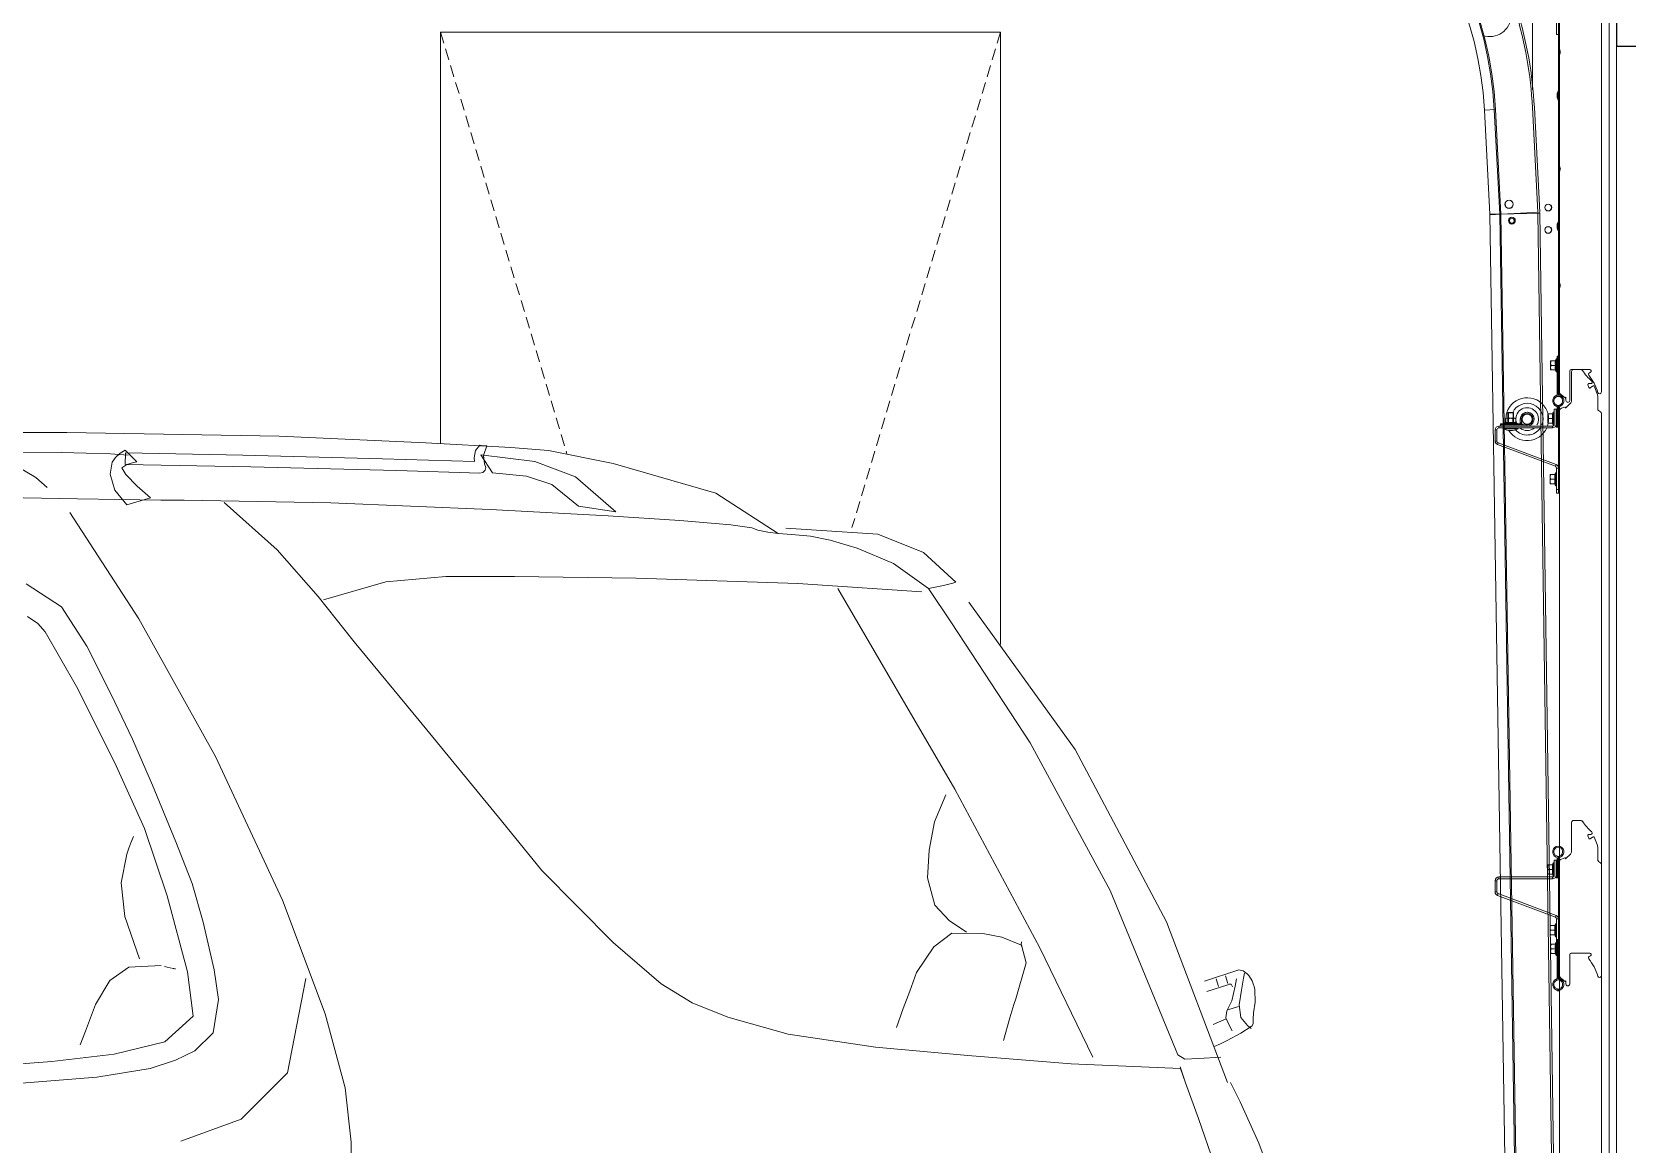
# Model space of a CAD drawing. Header units: millimetres. Extents: x -6181 to 191287, y -8583 to 23546.
# Drawn here: x 176480 to 178189, y 1209 to 2400 of the extents above; entities that cross this region are included whole.
import ezdxf

# ---------------------------------------------------------------- set-up
doc = ezdxf.new("R2010")
doc.units = ezdxf.units.MM
doc.header["$MEASUREMENT"] = 0
doc.linetypes.add('1735-DT-5BR-SEC_CC$0$DASHED', pattern=[0.75, 0.5, -0.25])
for name, color, linetype, lineweight in [('1735-DT-5BR-SEC_CC$0$00--Garage Sliding Door', 250, 'Continuous', 13), ('1735-DT-5BR-SEC_CC$0$06--LINE-0', 8, 'Continuous', 13), ('1735-DT-5BR-SEC_CC$0$W--ELV-1', 250, '1735-DT-5BR-SEC_CC$0$DASHED', 9), ('1735-DT-5BR-SEC_CC$0$Z--CAR', 251, 'Continuous', 9), ('1735-DT-5BR-SEC_CC$0$Z--WIPEOUT', 255, 'Continuous', 5)]:
    doc.layers.add(name, color=color, linetype=linetype, lineweight=lineweight)

# ---------------------------------------------------------------- blocks, each defined once
blk = doc.blocks.new('1735-DT-5BR-SEC_CC$0$A$C0A892E0C')
blk.add_wipeout([(-53.075, 0.002), (-59.387, 0.002), (-61.518, 1.586), (-62.937, 3.816), (-63.235, 4.965), (-64.672, 5.612), (-67.98, 5.555), (-69.037, 5.715), (-72.39, 8.03), (-72.793, 8.631), (-73.007, 9.673), (-72.434, 10.78), (-72.357, 12.492), (-71.738, 13.364), (-71.442, 14.504), (-70.978, 15.686), (-70.725, 17.205), (-70.345, 18.175), (-68.932, 19.524), (-65.439, 20.652), (-56.997, 22.525), (-52.586, 23.364), (-50.435, 23.638), (-47.938, 23.95), (-47.843, 24.381), (-47.816, 24.907), (-47.768, 25.09), (-47.683, 25.102), (-47.298, 24.799), (-47.193, 24.896), (-46.991, 24.956), (-46.649, 24.967), (-41.09, 28.539), (-36.335, 31.507), (-34.389, 32.482), (-29.685, 33.635), (-25.443, 34.43), (-12.849, 35.128), (-6.207, 35.16), (0.656, 34.96), (3.027, 34.842), (6.201, 33.998), (9.295, 33.214), (10.17, 32.869), (10.788, 32.303), (13.069, 29.102), (15.396, 24.277), (16.711, 21.226), (16.928, 19.589), (17.284, 12.261), (17.924, 10.985), (18.511, 10.333), (18.564, 10.1), (17.613, 7.545), (16.084, 6.401), (11.204, 5.352), (9.902, 5.23), (6.727, 3.885), (6.727, 3.885), (5.34, 1.634), (3.153, 0), (-3.153, 0), (-5.287, 1.586), (-6.706, 3.816), (-8.422, 4.492), (-10.39, 4.437), (-13.604, 4.527), (-14.762, 4.656), (-16.892, 5.319), (-43.877, 5.073), (-48.988, 5.223), (-49.504, 3.885), (-50.891, 1.634)]).dxf.layer = '1735-DT-5BR-SEC_CC$0$Z--WIPEOUT'
at = {"flags": 128}
for points in [[(-11.185, 35.157), (-6.207, 35.16)], [(-6.207, 35.16), (-2.147, 35.088)], [(-2.147, 35.088), (0.656, 34.96)], [(-6.301, 34.779), (-7.718, 34.771)], [(-5.371, 34.749), (-6.301, 34.779)], [(-5.274, 34.683), (-5.185, 34.762)], [(-5.185, 34.762), (-5.092, 34.824)], [(-5.092, 34.824), (-4.871, 34.601)], [(-5.091, 34.55), (-5.088, 34.768)], [(-5.088, 34.768), (-2.84, 34.725)], [(0.656, 34.96), (2.281, 34.871)], [(1.581, 34.676), (1.601, 34.815)], [(1.601, 34.815), (1.688, 34.917)], [(1.688, 34.917), (1.743, 34.904)], [(1.743, 34.904), (1.796, 34.902)], [(1.82, 34.903), (1.756, 34.719)], [(1.796, 34.902), (1.82, 34.903)], [(2.281, 34.871), (3.002, 34.814)], [(3.002, 34.814), (4.233, 34.567)], [(-7.174, 34.524), (-6.8, 34.299)], [(-5.382, 34.361), (-5.342, 34.595)], [(-5.038, 34.729), (-5.371, 34.749)], [(-5.342, 34.595), (-5.274, 34.683)], [(-5.062, 34.548), (-5.155, 34.483)], [(-5.155, 34.483), (-5.079, 34.357)], [(-2.688, 34.503), (-5.091, 34.55)], [(-4.936, 34.587), (-5.062, 34.548)], [(-4.871, 34.601), (-4.936, 34.587)], [(-2.84, 34.725), (-0.171, 34.657)], [(0.098, 34.431), (-2.688, 34.503)], [(-0.171, 34.657), (1.584, 34.607)], [(1.584, 34.607), (1.581, 34.676)], [(1.704, 34.733), (2.737, 34.606)], [(1.927, 34.389), (1.704, 34.733)], [(1.756, 34.719), (1.777, 34.561)], [(1.777, 34.561), (1.803, 34.493)], [(1.803, 34.493), (1.787, 34.437)], [(2.737, 34.606), (3.518, 34.315)], [(4.233, 34.567), (6.201, 33.998)], [(-6.8, 34.299), (-6.58, 34.108)], [(-5.292, 34.056), (-5.382, 34.361)], [(-5.079, 34.357), (-4.864, 34.133)], [(1.689, 34.384), (0.098, 34.431)], [(1.746, 34.398), (1.689, 34.384)], [(1.787, 34.437), (1.746, 34.398)], [(2.578, 34.327), (1.927, 34.389)], [(3.066, 34.169), (2.578, 34.327)], [(3.572, 33.755), (3.066, 34.169)], [(3.518, 34.315), (4.286, 33.641)], [(-9.11, 33.948), (-6.003, 33.889)], [(-6.003, 33.889), (-4.41, 33.867)], [(-5.062, 33.777), (-5.292, 34.056)], [(-4.607, 33.91), (-5.062, 33.777)], [(-4.864, 34.133), (-4.607, 33.91)], [(-4.41, 33.867), (-3.962, 33.864)], [(-3.962, 33.864), (-1.158, 33.815)], [(6.201, 33.998), (7.391, 33.231)], [(-6.15, 33.629), (-4.829, 31.602)], [(-3.202, 33.822), (-2.186, 32.917)], [(-1.158, 33.815), (1.886, 33.687)], [(1.886, 33.687), (4.141, 33.569)], [(4.286, 33.641), (3.572, 33.755)], [(4.141, 33.569), (5.513, 33.48)], [(5.513, 33.48), (6.483, 33.397)], [(6.483, 33.397), (6.884, 33.336)], [(6.884, 33.336), (7.002, 33.295)], [(7.002, 33.295), (7.189, 33.258)], [(7.189, 33.258), (7.391, 33.231)], [(9.295, 33.214), (7.538, 33.331)], [(7.391, 33.231), (7.653, 33.212)], [(7.653, 33.212), (8.008, 33.179)], [(8.008, 33.179), (8.383, 33.104)], [(8.383, 33.104), (8.897, 32.948)], [(8.897, 32.948), (9.591, 32.656)], [(10.17, 32.869), (9.295, 33.214)], [(-2.186, 32.917), (-1.404, 32.026)], [(9.591, 32.656), (10.26, 32.176)], [(10.788, 32.303), (10.17, 32.869)], [(-0.108, 32.305), (1.04, 32.406)], [(1.04, 32.406), (2.347, 32.408)], [(2.347, 32.408), (4.676, 32.374)], [(4.676, 32.374), (7.764, 32.274)], [(-6.985, 32.271), (-6.307, 31.826)], [(-1.404, 32.026), (-0.712, 31.163)], [(-1.303, 31.965), (-0.108, 32.305)], [(7.764, 32.274), (10.134, 32.113)], [(8.53, 32.176), (10.769, 28.347)], [(10.26, 32.176), (10.547, 32.237)], [(10.26, 32.176), (10.704, 31.522)], [(10.547, 32.237), (10.726, 32.284)], [(10.726, 32.284), (10.788, 32.303)], [(-6.307, 31.826), (-5.828, 31.076)], [(11.032, 31.916), (13.069, 29.102)], [(-6.764, 31.512), (-6.959, 31.645)], [(-6.62, 31.353), (-6.764, 31.512)], [(-4.829, 31.602), (-3.363, 28.97)], [(10.704, 31.522), (12.204, 29.229)], [(-6.025, 30.309), (-6.62, 31.353)], [(-0.712, 31.163), (0.527, 29.656)], [(-5.828, 31.076), (-5.358, 30.157)], [(-5.289, 28.852), (-6.025, 30.309)], [(-5.358, 30.157), (-4.954, 29.298)], [(0.527, 29.656), (2.1, 27.74)], [(-4.954, 29.298), (-4.57, 28.422)], [(-3.363, 28.97), (-2.084, 26.226)], [(12.204, 29.229), (13.737, 26.411)], [(13.069, 29.102), (14.813, 25.811)], [(-4.721, 27.597), (-5.289, 28.852)], [(-4.57, 28.422), (-4.121, 27.337)], [(10.38, 27.725), (10.596, 28.239)], [(10.769, 28.347), (12.389, 25.314)], [(-4.985, 27.322), (-4.93, 27.443)], [(-4.287, 26.309), (-4.721, 27.597)], [(2.1, 27.74), (2.875, 26.795)], [(10.274, 27.183), (10.38, 27.725)], [(-5.061, 27.105), (-5.022, 27.217)], [(-5.022, 27.217), (-4.985, 27.322)], [(-4.121, 27.337), (-3.814, 26.542)], [(10.246, 26.649), (10.274, 27.183)], [(-5.171, 26.554), (-5.061, 27.105)], [(-5.097, 25.915), (-5.171, 26.554)], [(-3.814, 26.542), (-3.603, 25.803)], [(2.875, 26.795), (4.238, 25.417)], [(10.387, 26.129), (10.246, 26.649)], [(-3.9, 24.856), (-4.287, 26.309)], [(-2.084, 26.226), (-1.267, 24.051)], [(13.737, 26.411), (15.026, 23.274)], [(10.655, 25.837), (10.387, 26.129)], [(-4.816, 25.104), (-5.097, 25.915)], [(-3.603, 25.803), (-3.392, 24.896)], [(10.991, 25.616), (10.655, 25.837)], [(14.813, 25.811), (15.979, 22.744)], [(4.238, 25.417), (5.156, 24.629)], [(10.034, 24.843), (10.364, 25.333)], [(10.364, 25.333), (10.707, 25.594)], [(10.707, 25.594), (11.299, 25.59)], [(11.299, 25.59), (11.665, 25.52)], [(11.665, 25.52), (12.043, 25.364)], [(12.049, 25.368), (12.032, 25.346)], [(12.04, 25.43), (12.037, 25.375)], [(12.037, 25.375), (12.049, 25.368)], [(12.043, 25.364), (12.127, 25.03)], [(12.389, 25.314), (13.404, 23.229)], [(12.127, 25.03), (11.934, 24.34)], [(-5.023, 24.945), (-5.384, 24.693)], [(-4.402, 24.977), (-5.023, 24.945)], [(-4.34, 24.96), (-4.29, 24.947)], [(-4.29, 24.947), (-4.235, 24.934)], [(-4.235, 24.934), (-4.177, 24.922)], [(-4.177, 24.922), (-4.162, 24.919)], [(-4.162, 24.919), (-4.147, 24.916)], [(-4.147, 24.916), (-4.132, 24.912)], [(-3.793, 24.01), (-3.9, 24.856)], [(-3.392, 24.896), (-3.307, 24.326)], [(-1.991, 22.927), (-1.641, 24.727)], [(9.904, 24.488), (10.034, 24.843)], [(16.196, 24.892), (15.537, 24.676)], [(15.763, 24.724), (15.809, 24.577)], [(15.941, 24.782), (15.987, 24.636)], [(16.125, 24.582), (16.15, 24.724)], [(16.28, 24.873), (16.196, 24.892)], [(16.247, 24.509), (16.285, 24.735)], [(16.353, 24.82), (16.28, 24.873)], [(16.285, 24.735), (16.3, 24.828)], [(16.384, 24.789), (16.353, 24.82)], [(16.408, 24.754), (16.384, 24.789)], [(16.429, 24.719), (16.408, 24.754)], [(16.447, 24.684), (16.429, 24.719)], [(-5.384, 24.693), (-5.661, 24.23)], [(5.156, 24.629), (5.745, 24.263)], [(9.779, 24.155), (9.904, 24.488)], [(15.584, 24.481), (15.987, 24.611)], [(15.987, 24.611), (16.008, 24.62)], [(16.008, 24.62), (16.048, 24.62)], [(16.048, 24.62), (16.074, 24.573)], [(16.061, 24.305), (16.125, 24.582)], [(16.198, 24.229), (16.247, 24.509)], [(16.47, 24.629), (16.447, 24.684)], [(16.487, 24.574), (16.47, 24.629)], [(16.499, 24.519), (16.487, 24.574)], [(16.507, 24.274), (16.499, 24.519)], [(-5.661, 24.23), (-5.754, 23.975)], [(-3.413, 23.693), (-3.307, 24.326)], [(5.745, 24.263), (6.428, 23.988)], [(9.649, 23.793), (9.779, 24.155)], [(11.896, 24.232), (11.817, 23.978)], [(11.934, 24.34), (11.896, 24.232)], [(15.949, 23.979), (15.968, 24.112)], [(15.968, 24.112), (16.061, 24.305)], [(15.986, 24.128), (16.19, 24.195)], [(16.235, 23.986), (16.198, 24.229)], [(16.477, 24.074), (16.507, 24.274)], [(-5.754, 23.975), (-5.85, 23.72)], [(-4.333, 23.519), (-3.793, 24.01)], [(-1.267, 24.051), (-0.89, 22.638)], [(6.428, 23.988), (7.58, 23.666)], [(11.817, 23.978), (11.697, 23.543)], [(15.701, 23.848), (15.953, 23.959)], [(16.021, 23.812), (15.949, 23.979)], [(16.07, 23.729), (16.021, 23.812)], [(16.233, 23.682), (16.432, 23.81)], [(16.358, 23.829), (16.235, 23.986)], [(16.43, 23.773), (16.358, 23.829)], [(16.432, 23.81), (16.447, 23.825)], [(16.447, 23.825), (16.469, 23.872)], [(16.467, 23.951), (16.477, 24.074)], [(16.469, 23.872), (16.467, 23.951)], [(-5.85, 23.72), (-5.95, 23.465)], [(-5.301, 23.283), (-4.333, 23.519)], [(-3.758, 23.349), (-3.413, 23.693)], [(7.58, 23.666), (9.248, 23.419)], [(15.723, 23.43), (15.846, 23.483)], [(15.846, 23.483), (15.974, 23.546)], [(15.974, 23.546), (16.233, 23.682)], [(-6.494, 23.145), (-5.301, 23.283)], [(-4.13, 23.166), (-3.758, 23.349)], [(9.248, 23.419), (11.014, 23.258)], [(11.014, 23.258), (12.991, 23.102)], [(15.026, 23.274), (15.161, 23.187)], [(15.161, 23.187), (15.422, 23.203)], [(15.422, 23.203), (15.852, 23.229)], [(-7.754, 23.047), (-6.494, 23.145)], [(-5.632, 22.843), (-4.616, 23.007)], [(-4.616, 23.007), (-4.13, 23.166)], [(-2.872, 22.041), (-1.991, 22.927)], [(12.991, 23.102), (15.081, 23.013)], [(15.071, 23.039), (15.175, 22.738)], [(15.081, 23.013), (15.175, 22.738)], [(-7.469, 22.698), (-5.632, 22.843)], [(-0.89, 22.638), (-0.775, 21.604)], [(15.175, 22.738), (15.425, 22.055)], [(16.218, 22.372), (16.037, 22.741)], [(16.579, 21.586), (16.218, 22.372)], [(-4.025, 21.62), (-2.872, 22.041)], [(15.425, 22.055), (15.722, 21.19)], [(-0.775, 21.604), (-0.785, 20.692)], [(16.844, 20.866), (16.579, 21.586)]]:
    blk.add_lwpolyline(points, dxfattribs=at)
blk = doc.blocks.new('1735-DT-5BR-SEC_CC$0$A$C2BF944F1')
at = {"layer": '1735-DT-5BR-SEC_CC$0$00--Garage Sliding Door'}
for p, q in [((13.6, 650.3), (11.4, 650.3)), ((30, 665.3), (21.9, 665.3)), ((32, 663.3), (32, 632.1)), ((4, 636), (4, 623.2)), ((4.6, 639.5), (7.3, 646.8)), ((9.7, 647.5), (12, 645.7)), ((13.5, 646.2), (14.5, 649)), ((0, 348.3), (0, 618.3)), ((3.1, 621.5), (0.9, 619.9)), ((33.2, 629.2), (38.1, 624.5)), ((38.5, 624.3), (38.7, 624.2)), ((39.1, 625.2), (42.9, 623.8)), ((45, 348.3), (45, 625)), ((46.2, 625), (46.2, 603.8)), ((46.3, 616), (46.2, 616)), ((46.3, 603.8), (46.3, 625)), ((47.5, 625), (47.5, 603.8)), ((50.5, 622.8), (47.5, 622.8)), ((48.5, 603.8), (48.5, 622.8)), ((50.5, 622.8), (50.5, 619.8)), ((50.5, 605.8), (50.5, 619.8)), ((51.7, 619.8), (50.5, 619.8)), ((51.7, 605.8), (51.7, 619.8)), ((52.5, 617.8), (51.7, 619.8)), ((57.5, 617.8), (52.2, 617.8)), ((57.5, 617.5), (57.5, 617.8)), ((57.5, 608.1), (57.5, 617.5)), ((45, 607.8), (48.5, 607.8)), ((45, 603.8), (48.5, 603.8)), ((46, 532.8), (46, 603.8)), ((46.2, 615.3), (46.3, 615.3)), ((46.2, 610.3), (46.3, 610.3)), ((46.3, 609.7), (46.2, 609.7)), ((51.7, 605.8), (50.5, 605.8)), ((52.5, 607.9), (51.7, 605.8)), ((56.5, 612.8), (52.2, 612.8)), ((52.2, 607.9), (57.5, 607.9)), ((52.5, 604.8), (52.5, 602.8)), ((52.5, 604.8), (110, 604.8)), ((110, 602.8), (52.5, 602.8)), ((57.5, 608.1), (57.5, 607.9)), ((110, 604.8), (110, 602.8)), ((112, 588.8), (112, 600.8)), ((114, 600.8), (112, 600.8)), ((114, 588.8), (114, 600.8)), ((48.6, 563.6), (110.7, 587)), ((49.3, 561.7), (111.4, 585.1)), ((111.4, 585.1), (110.7, 587)), ((114, 588.8), (112, 588.8)), ((48, 559.8), (46, 559.8)), ((48, 532.8), (48, 559.8)), ((49.2, 554.8), (48, 554.8)), ((49.3, 561.7), (48.6, 563.6)), ((49.2, 540.8), (49.2, 554.8)), ((50, 552.8), (49.2, 554.8)), ((55, 552.8), (49.7, 552.8)), ((54, 547.8), (49.7, 547.8)), ((55, 552.5), (55, 552.8)), ((55, 543.1), (55, 552.5)), ((48, 532.8), (45, 532.8)), ((48, 536.8), (46, 536.8)), ((49.2, 540.8), (48, 540.8)), ((50, 542.9), (49.2, 540.8)), ((49.7, 542.9), (55, 542.9)), ((55, 543.1), (55, 542.9)), ((0, 16.3), (0, 348.3)), ((45, 13.7), (45, 348.3)), ((47.5, 54.8), (45, 54.8)), ((46.2, 13.7), (46.2, 54.8)), ((46.3, 13.7), (46.3, 54.8)), ((47.5, 13.7), (47.5, 54.8)), ((48.7, 51.8), (47.5, 51.8)), ((48.7, 37.8), (48.7, 51.8)), ((49.5, 49.8), (48.7, 51.8)), ((11.7, 37.6), (13.3, 36.6)), ((32.5, 40.3), (12.5, 40.3)), ((34, 7.3), (34, 38.8)), ((47.5, 50.8), (45, 50.8)), ((46.3, 48), (46.2, 48)), ((46.2, 47.3), (46.3, 47.3)), ((46.2, 42.3), (46.3, 42.3)), ((46.3, 41.7), (46.2, 41.7)), ((48.7, 37.8), (47.5, 37.8)), ((49.5, 39.9), (48.7, 37.8)), ((54.5, 49.8), (49.2, 49.8)), ((53.5, 44.8), (49.2, 44.8)), ((49.2, 39.9), (54.5, 39.9)), ((54.5, 49.5), (54.5, 49.8)), ((54.5, 40.1), (54.5, 49.5)), ((54.5, 40.1), (54.5, 39.9)), ((38, 9.9), (38, 7.3)), ((43.8, 13.8), (38.9, 10)), ((45, 14.8), (47.5, 14.8)), ((45, 0), (47.5, 0))]:
    blk.add_line(p, q, dxfattribs=at)
for centre, radius, start, end in [((11.4, 651.8), 1.5, 130.7227, 270), ((-22.2, 690.9), 50, 310.7227, 328.0327), ((13.6, 649.3), 1, 341.0004, 90), ((21.9, 663.3), 2, 90, 148.0327), ((30, 663.3), 2, 0, 90), ((14, 636), 10, 159.7435, 180), ((8.7, 646.3), 1.5, 51.9464, 159.7435), ((12.6, 646.5), 1, 231.9464, 341.0004), ((46.3, 631.8), 6, 290.4454, 249.5546), ((46.3, 631.8), 4.8, 290.4454, 249.5546), ((2, 618.3), 2, 125, 180), ((2, 623.2), 2, 305, 0), ((36, 632.1), 4, 180, 226.397), ((38.8, 625.2), 1, 226.397, 250.3391), ((38.9, 624.7), 0.55, 70.3391, 250.3391), ((41.9, 620.9), 3.1, 0, 70.3391), ((43.7, 625), 1.3, 0, 69.5546), ((43.7, 625), 2.5, 0, 69.5546), ((46.3, 631.8), 5, 258.2169, 281.7831), ((46.3, 631.8), 6, 267.8641, 272.1359), ((48.8, 625), 2.5, 110.4454, 180), ((48.8, 625), 1.3, 110.4454, 180), ((52.5, 606.8), 4, 180, 270), ((52.5, 606.8), 2, 207.0029, 270), ((110, 600.8), 4, 0, 90), ((110, 600.8), 2, 0, 90), ((110, 588.8), 2, 290.6304, 0), ((110, 588.8), 4, 290.6304, 0), ((50, 559.8), 4, 110.6304, 180), ((50, 559.8), 2, 110.6304, 180), ((52.1, 2.4), 50, 140.2599, 164.4681), ((12.5, 38.8), 1.5, 90, 238.9973), ((12.5, 35.3), 1.5, 320.2599, 58.9973), ((32.5, 38.8), 1.5, 0, 90), ((2, 16.3), 2, 180, 344.4681), ((36, 7.3), 2, 180, 0), ((39, 9.9), 1, 128.2338, 180), ((38.7, 10.3), 0.45, 128.2338, 308.2338), ((46.3, 6.8), 6, 290.4454, 249.5546), ((46.3, 6.8), 4.8, 290.4454, 249.5546), ((41.9, 16.3), 3.1, 308.2338, 0), ((43.7, 13.7), 1.3, 290.4454, 0), ((43.7, 0), 1.3, 0, 69.5546), ((43.7, 0), 2.5, 0, 69.5546), ((46.3, 6.8), 5, 258.2169, 281.7831), ((43.7, 13.7), 2.5, 339.6879, 0), ((46.3, 6.8), 6, 267.8641, 272.1359), ((48.8, 13.7), 2.5, 180, 200.3121), ((48.8, 0), 2.5, 110.4454, 180), ((48.8, 13.7), 1.3, 180, 249.5546), ((48.8, 0), 1.3, 110.4454, 180)]:
    blk.add_arc(centre, radius, start, end, dxfattribs=at)
for points, start_tangent, end_tangent in [([(52.2, 612.8), (52.3, 613.5), (52.4, 614.1), (52.5, 614.7), (52.5, 615.3), (52.5, 615.9), (52.4, 616.5), (52.3, 617.1), (52.2, 617.8)], (0.218413, 0.975856), (-0.218413, 0.975856)), ([(56.5, 617.8), (56.6, 617.8), (56.8, 617.7), (56.9, 617.6), (57.1, 617.4), (57.2, 617.3), (57.3, 617), (57.3, 616.8), (57.4, 616.5), (57.4, 616.2), (57.5, 615.9), (57.5, 615.6), (57.5, 615.3), (57.5, 615), (57.5, 614.7), (57.4, 614.4), (57.4, 614.1), (57.4, 613.9), (57.3, 613.6), (57.2, 613.4), (57.1, 613.2), (57, 613), (56.8, 612.9), (56.6, 612.9), (56.5, 612.8)], (1, 0), (-1, 0)), ([(52.2, 607.9), (52.3, 608.5), (52.4, 609.1), (52.5, 609.8), (52.5, 610.4), (52.5, 611), (52.4, 611.6), (52.3, 612.2), (52.2, 612.8)], (0.218413, 0.975856), (-0.218413, 0.975856)), ([(56.5, 612.8), (56.6, 612.8), (56.8, 612.8), (56.9, 612.7), (57.1, 612.5), (57.2, 612.3), (57.3, 612.1), (57.3, 611.9), (57.4, 611.6), (57.4, 611.3), (57.5, 610.9), (57.5, 610.6), (57.5, 610.2), (57.5, 609.8), (57.4, 609.5), (57.4, 609.2), (57.4, 608.9), (57.3, 608.7), (57.2, 608.4), (57.1, 608.2), (57, 608.1), (56.8, 608), (56.6, 607.9), (56.5, 607.9)], (1, 0), (-1, 0)), ([(49.7, 547.8), (49.8, 548.5), (49.9, 549.1), (50, 549.7), (50, 550.3), (50, 550.9), (49.9, 551.5), (49.8, 552.1), (49.7, 552.8)], (0.218413, 0.975856), (-0.218413, 0.975856)), ([(49.7, 542.9), (49.8, 543.5), (49.9, 544.1), (50, 544.8), (50, 545.4), (50, 546), (49.9, 546.6), (49.8, 547.2), (49.7, 547.8)], (0.218413, 0.975856), (-0.218413, 0.975856)), ([(54, 552.8), (54.1, 552.8), (54.3, 552.7), (54.4, 552.6), (54.6, 552.4), (54.7, 552.3), (54.8, 552), (54.8, 551.8), (54.9, 551.5), (54.9, 551.2), (55, 550.9), (55, 550.6), (55, 550.3), (55, 550), (55, 549.7), (54.9, 549.4), (54.9, 549.1), (54.9, 548.9), (54.8, 548.6), (54.7, 548.4), (54.6, 548.2), (54.5, 548), (54.3, 547.9), (54.1, 547.9), (54, 547.8)], (1, 0), (-1, 0)), ([(54, 547.8), (54.1, 547.8), (54.3, 547.8), (54.4, 547.7), (54.6, 547.5), (54.7, 547.3), (54.8, 547.1), (54.8, 546.9), (54.9, 546.6), (54.9, 546.3), (55, 545.9), (55, 545.6), (55, 545.2), (55, 544.8), (54.9, 544.5), (54.9, 544.2), (54.9, 543.9), (54.8, 543.7), (54.7, 543.4), (54.6, 543.2), (54.5, 543.1), (54.3, 543), (54.1, 542.9), (54, 542.9)], (1, 0), (-1, 0)), ([(49.2, 44.8), (49.3, 45.5), (49.4, 46.1), (49.5, 46.7), (49.5, 47.3), (49.5, 47.9), (49.4, 48.5), (49.3, 49.1), (49.2, 49.8)], (0.218413, 0.975856), (-0.218413, 0.975856)), ([(49.2, 39.9), (49.3, 40.5), (49.4, 41.1), (49.5, 41.8), (49.5, 42.4), (49.5, 43), (49.4, 43.6), (49.3, 44.2), (49.2, 44.8)], (0.218413, 0.975856), (-0.218413, 0.975856)), ([(53.5, 49.8), (53.6, 49.8), (53.8, 49.7), (53.9, 49.6), (54.1, 49.4), (54.2, 49.3), (54.3, 49), (54.3, 48.8), (54.4, 48.5), (54.4, 48.2), (54.5, 47.9), (54.5, 47.6), (54.5, 47.3), (54.5, 47), (54.5, 46.7), (54.4, 46.4), (54.4, 46.1), (54.4, 45.9), (54.3, 45.6), (54.2, 45.4), (54.1, 45.2), (54, 45), (53.8, 44.9), (53.6, 44.9), (53.5, 44.8)], (1, 0), (-1, 0)), ([(53.5, 44.8), (53.6, 44.8), (53.8, 44.8), (53.9, 44.7), (54.1, 44.5), (54.2, 44.3), (54.3, 44.1), (54.3, 43.9), (54.4, 43.6), (54.4, 43.3), (54.5, 42.9), (54.5, 42.6), (54.5, 42.2), (54.5, 41.8), (54.4, 41.5), (54.4, 41.2), (54.4, 40.9), (54.3, 40.7), (54.2, 40.4), (54.1, 40.2), (54, 40.1), (53.8, 40), (53.6, 39.9), (53.5, 39.9)], (1, 0), (-1, 0))]:
    blk.add_spline(points, degree=3, dxfattribs=dict(at, start_tangent=start_tangent, end_tangent=end_tangent))
blk = doc.blocks.new('1735-DT-5BR-SEC_CC$0$A$C495B0C87')
at = {"layer": '1735-DT-5BR-SEC_CC$0$00--Garage Sliding Door'}
for p, q in [((0, 18.1), (0, 16.9)), ((0, 18.1), (20.4, 18.1)), ((4, 18.6), (5.5, 19.3)), ((4, 18.1), (4, 18.6)), ((4, 18.6), (18, 18.6)), ((6.1, 24.1), (5.5, 23.5)), ((5.5, 23.5), (5.5, 19.3)), ((5.6, 23.5), (5.5, 23.5)), ((5.6, 19.3), (5.5, 19.3)), ((5.6, 23.5), (5.6, 19.3)), ((15.9, 24.1), (6.1, 24.1)), ((7.9, 23.5), (7.9, 19.3)), ((8.6, 23.5), (7.9, 23.5)), ((8.6, 19.3), (7.9, 19.3)), ((8, 29.6), (8.4, 30)), ((8, 24.1), (8, 29.6)), ((14, 29.6), (8, 29.6)), ((13.6, 30), (8.4, 30)), ((8.5, 30), (8.5, 24.1)), ((8.6, 23.5), (8.6, 19.3)), ((13.4, 23.5), (13.4, 19.3)), ((14.1, 23.5), (13.4, 23.5)), ((14.1, 19.3), (13.4, 19.3)), ((13.5, 30), (13.5, 24.1)), ((14, 29.6), (13.6, 30)), ((14, 24.1), (14, 29.6)), ((14.1, 23.5), (14.1, 19.3)), ((15.9, 24.1), (16.4, 23.5)), ((16.4, 23.5), (16.4, 19.3)), ((16.4, 23.5), (16.4, 19.3)), ((16.4, 23.5), (16.4, 23.5)), ((18, 18.6), (16.4, 19.3)), ((16.4, 19.3), (16.4, 19.3)), ((18, 18.1), (18, 18.6)), ((20.4, 18.1), (20.4, 16.9)), ((21.2, 23), (21.2, 18.9)), ((21.2, 23), (22.4, 23)), ((21.2, 18.9), (22.4, 18.9)), ((22.4, 23), (22.4, 18.9)), ((0, 16.9), (20.4, 16.9)), ((0, 15.6), (0, 16.8)), ((0, 16.8), (28.6, 16.8)), ((0, 15.6), (28.6, 15.6)), ((3, 12.6), (3, 13.6)), ((19, 12.6), (3, 12.6)), ((8, 16.8), (8, 16.9)), ((8.5, 16.9), (8.5, 16.8)), ((13.5, 16.9), (13.5, 16.8)), ((14, 16.8), (14, 16.9)), ((19, 12.6), (19, 13.6)), ((28.6, 15.6), (28.6, 16.8))]:
    blk.add_line(p, q, dxfattribs=at)
blk.add_circle((28.6, 23), 5.5, dxfattribs=at)
for centre, radius, start, end in [((28.6, 23), 23, 340.9936, 178.693), ((28.6, 23), 17, 338.6105, 155.7655), ((28.6, 23), 12.2, 329.4613, 177.2772), ((28.6, 23), 12.2, 184.8072, 199.0967), ((20.4, 18.9), 2, 270, 0), ((20.4, 18.9), 0.8, 270, 0), ((28.6, 23), 7.5, 303.7392, 186.8766), ((28.6, 23), 7.4, 270, 180), ((28.6, 23), 6.2, 270, 180), ((28.6, 23), 7.5, 213.6747, 236.2608), ((11, 31.2), 20.3, 246.7411, 293.2589), ((28.6, 23), 23, 195.4277, 195.685), ((28.6, 23), 23, 211.3982, 335.8715), ((28.6, 23), 17, 222.1089, 325.6943), ((28.6, 23), 12.2, 210.0065, 210.5387), ((28.6, 23), 12.2, 230.4488, 309.5512)]:
    blk.add_arc(centre, radius, start, end, dxfattribs=at)
for points, start_tangent, end_tangent in [([(7.9, 23.5), (7.7, 23.7), (7.4, 23.9), (7.1, 24), (6.9, 24.1), (6.6, 24.1), (6.4, 24), (6.1, 23.9), (5.8, 23.7), (5.6, 23.5)], (-0.754808, 0.655945), (-0.754808, -0.655945)), ([(5.6, 19.3), (5.9, 19.4), (6.2, 19.5), (6.5, 19.5), (6.7, 19.5), (7, 19.5), (7.3, 19.5), (7.6, 19.4), (7.9, 19.3)], (0.934078, 0.357068), (0.934078, -0.357068)), ([(13.4, 23.5), (12.8, 23.7), (12.3, 23.9), (11.8, 24), (11.3, 24.1), (10.7, 24.1), (10.2, 24), (9.7, 23.9), (9.2, 23.7), (8.6, 23.5)], (-0.917161, 0.398517), (-0.917161, -0.398517)), ([(8.6, 19.3), (9.2, 19.4), (9.8, 19.5), (10.4, 19.5), (11, 19.5), (11.6, 19.5), (12.2, 19.5), (12.8, 19.4), (13.4, 19.3)], (0.98222, 0.187736), (0.98222, -0.187736)), ([(16.4, 23.5), (16.2, 23.7), (15.9, 23.9), (15.6, 24), (15.4, 24.1), (15.1, 24.1), (14.9, 24), (14.6, 23.9), (14.3, 23.7), (14.1, 23.5)], (-0.754808, 0.655945), (-0.754808, -0.655945)), ([(14.1, 19.3), (14.4, 19.4), (14.7, 19.5), (15, 19.5), (15.3, 19.5), (15.5, 19.5), (15.8, 19.5), (16.1, 19.4), (16.4, 19.3)], (0.934078, 0.357068), (0.934078, -0.357068))]:
    blk.add_spline(points, degree=3, dxfattribs=dict(at, start_tangent=start_tangent, end_tangent=end_tangent))
blk = doc.blocks.new('1735-DT-5BR-SEC_CC$0$Garage Sliding Door')
at = {"layer": '1735-DT-5BR-SEC_CC$0$00--Garage Sliding Door'}
for p, q in [((0, -1728.4), (0, 0)), ((16, -494.5), (16, -396.5)), ((61, -396.5), (61, -502)), ((7.9, -410.4), (7.9, -2882.9)), ((62, -832), (62, -440)), ((64, -461.5), (64, -487.5)), ((90, -546.9), (90, -460.7)), ((16, -870.5), (16, -494.5)), ((64, -487.5), (62, -487.5)), ((60.1, -505.7), (60.9, -502.8)), ((60.9, -510.2), (60.1, -507.3)), ((60.5, -504.2), (60.5, -508.8)), ((61, -511), (61, -502)), ((61, -511), (61, -627)), ((62, -548.1), (62.4, -548.1)), ((62, -557.8), (62.4, -557.8)), ((62.4, -548.1), (62.4, -557.8)), ((63.6, -551.5), (63.6, -554.5)), ((82, -677.8), (87.9, -565.9)), ((84, -677.9), (89.9, -566)), ((123.7, -680), (129.6, -568.1)), ((125, -680), (130.8, -568.1)), ((129.6, -568.1), (141.3, -568.7)), ((135.5, -680.1), (141.3, -568.7)), ((60.1, -630.7), (60.9, -627.8)), ((60.9, -635.2), (60.1, -632.3)), ((60.5, -629.2), (60.5, -633.8)), ((61, -636), (61, -627)), ((61, -636), (61, -752)), ((82, -679), (50.3, -2878.6)), ((84, -679), (52.3, -2878.6)), ((82, -677.8), (123.6, -680)), ((82, -679), (123.8, -679.9)), ((123.7, -680), (89.1, -2879.4)), ((125, -679.9), (90.3, -2879.4)), ((135.5, -680.1), (100.8, -2879.6)), ((123.7, -680), (135.4, -680.6)), ((123.8, -679.9), (135.5, -680.1)), ((62, -688.1), (62.4, -688.1)), ((62, -697.8), (62.4, -697.8)), ((62.4, -688.1), (62.4, -697.8)), ((63.6, -691.5), (63.6, -694.5)), ((61, -761), (61, -752)), ((60.1, -755.7), (60.9, -752.8)), ((60.9, -760.2), (60.1, -757.3)), ((60.5, -754.2), (60.5, -758.8)), ((61, -873.2), (61, -761)), ((63.5, -832), (61, -832)), ((63.5, -836), (61, -836)), ((62.2, -873.2), (62.2, -832)), ((62.3, -873.2), (62.3, -832)), ((63.5, -873.2), (63.5, -832)), ((64.7, -835), (63.5, -835)), ((64.7, -849), (64.7, -835)), ((65.5, -837.1), (64.7, -835)), ((70.5, -837.1), (65.2, -837.1)), ((70.5, -837.3), (70.5, -837.1)), ((70.5, -846.7), (70.5, -837.3)), ((27.7, -849.3), (29.3, -850.2)), ((48.5, -846.5), (28.5, -846.5)), ((50, -879.5), (50, -848)), ((62.3, -838.8), (62.2, -838.8)), ((62.2, -839.5), (62.3, -839.5)), ((62.2, -844.5), (62.3, -844.5)), ((62.3, -845.1), (62.2, -845.1)), ((64.7, -849), (63.5, -849)), ((65.5, -846.9), (64.7, -849)), ((69.5, -842), (65.2, -842)), ((65.2, -846.9), (70.5, -846.9)), ((70.5, -846.7), (70.5, -846.9)), ((54, -876.9), (54, -879.5)), ((59.8, -873), (54.9, -876.9)), ((61, -872), (63.5, -872)), ((61, -886.8), (63.5, -886.8))]:
    blk.add_line(p, q, dxfattribs=at)
for centre, radius in [((115, -669.5), 4.5), ((115, -669.5), 4.3), ((73, -673), 3.65), ((73, -673), 3.55), ((112, -687), 3.65), ((112, -687), 3.55), ((73, -697), 3.65), ((73, -697), 3.55), ((112, -687), 2.6)]:
    blk.add_circle(centre, radius, dxfattribs=at)
for centre, radius, start, end in [((520.8, -588.6), 391.7, 90, 177), ((520.8, -588.6), 390.5, 90, 177), ((520.8, -588.6), 380, 90, 177), ((520.8, -588.6), 433.5, 162.8371, 177), ((520.8, -588.6), 431.5, 162.912, 177), ((135.6, -466.9), 23, 182.7528, 289.2042), ((63, -506.5), 3, 165, 195), ((58, -502), 3, 345, 0), ((58, -511), 3, 0, 15), ((54.1, -553), 9.58, 9.0066, 30.4093), ((54.1, -553), 9.58, 329.5907, 350.9934), ((63, -631.5), 3, 165, 195), ((58, -627), 3, 345, 0), ((58, -636), 3, 0, 15), ((54.1, -693), 9.58, 9.0066, 30.4093), ((54.1, -693), 9.58, 329.5907, 350.9934), ((58, -752), 3, 345, 0), ((63, -756.5), 3, 165, 195), ((58, -761), 3, 0, 15), ((68.1, -884.4), 50, 140.2599, 164.4681), ((28.5, -848), 1.5, 90, 238.9973), ((28.5, -851.5), 1.5, 320.2599, 58.9973), ((48.5, -848), 1.5, 0, 90), ((18, -870.5), 2, 180, 344.4681), ((57.9, -870.6), 3.1, 308.2338, 0), ((52, -879.5), 2, 180, 0), ((55, -876.9), 1, 128.2338, 180), ((54.7, -876.5), 0.45, 128.2338, 308.2338), ((62.3, -880), 6, 290.4454, 249.5546), ((62.3, -880), 4.8, 290.4454, 249.5546), ((59.7, -873.2), 1.3, 290.4454, 0), ((59.7, -886.8), 1.3, 0, 69.5546), ((59.7, -886.8), 2.5, 0, 69.5546), ((62.3, -880), 5, 258.2169, 281.7831), ((59.7, -873.2), 2.5, 339.6879, 0), ((62.3, -880), 6, 267.8641, 272.1359), ((64.8, -873.2), 2.5, 180, 200.3121), ((64.8, -886.8), 2.5, 110.4454, 180), ((64.8, -873.2), 1.3, 180, 249.5546), ((64.8, -886.8), 1.3, 110.4454, 180)]:
    blk.add_arc(centre, radius, start, end, dxfattribs=at)
for points, start_tangent, end_tangent in [([(65.2, -842), (65.3, -841.4), (65.4, -840.8), (65.5, -840.1), (65.5, -839.5), (65.5, -838.9), (65.4, -838.3), (65.3, -837.7), (65.2, -837.1)], (0.218413, 0.975856), (-0.218413, 0.975856)), ([(69.5, -837.1), (69.6, -837.1), (69.8, -837.1), (69.9, -837.3), (70.1, -837.4), (70.2, -837.6), (70.3, -837.8), (70.3, -838), (70.4, -838.3), (70.4, -838.6), (70.5, -838.9), (70.5, -839.3), (70.5, -839.6), (70.5, -839.9), (70.5, -840.2), (70.4, -840.4), (70.4, -840.7), (70.4, -841), (70.3, -841.2), (70.2, -841.5), (70.1, -841.7), (70, -841.8), (69.8, -841.9), (69.6, -842), (69.5, -842)], (1, 0), (-1, 0)), ([(65.2, -846.9), (65.3, -846.3), (65.4, -845.7), (65.5, -845.1), (65.5, -844.5), (65.5, -843.9), (65.4, -843.2), (65.3, -842.6), (65.2, -842)], (0.218413, 0.975856), (-0.218413, 0.975856)), ([(69.5, -842), (69.6, -842), (69.8, -842.1), (69.9, -842.2), (70.1, -842.3), (70.2, -842.5), (70.3, -842.7), (70.3, -843), (70.4, -843.2), (70.4, -843.5), (70.5, -843.9), (70.5, -844.3), (70.5, -844.7), (70.5, -845), (70.4, -845.4), (70.4, -845.7), (70.4, -845.9), (70.3, -846.2), (70.2, -846.4), (70.1, -846.6), (70, -846.7), (69.8, -846.9), (69.6, -846.9), (69.5, -846.9)], (1, 0), (-1, 0))]:
    blk.add_spline(points, degree=3, dxfattribs=dict(at, start_tangent=start_tangent, end_tangent=end_tangent))
for p in [(16, -1511.8), (16, -1994.7)]:
    blk.add_blockref('1735-DT-5BR-SEC_CC$0$A$C2BF944F1', p, dxfattribs=at)
at = {"layer": '1735-DT-5BR-SEC_CC$0$00--Garage Sliding Door', "xscale": -1}
blk.add_blockref('1735-DT-5BR-SEC_CC$0$A$C495B0C87', (124.2, -922.6), dxfattribs=at)
blk = doc.blocks.new('1735-DT-5BR-SEC_CC')
at = {"elevation": 0}
blk.add_lwpolyline([(172192.8, 3400), (172192.8, 3415), (171977.8, 3415), (171977.8, 3165), (171987.8, 3165), (171987.8, 3155), (171977.8, 3155), (171977.8, 2900), (171977.8, 2385), (172208.1, 2385), (172208.1, 2885), (178177.8, 2885), (178177.8, 2385), (178407.8, 2385), (178407.8, 2734.6), (178407.8, 2800), (178407.8, 3155), (178397.8, 3155), (178397.8, 3165), (178407.8, 3165), (178407.8, 3415), (178192.8, 3415), (178192.8, 3400)], dxfattribs=at)
at = {"layer": '1735-DT-5BR-SEC_CC$0$06--LINE-0', "ltscale": 25, "elevation": 0}
blk.add_lwpolyline([(177517.8, 2400), (176917.8, 2400), (176917.8, 400), (177517.8, 400)], close=True, dxfattribs=at)
at = {"layer": '1735-DT-5BR-SEC_CC$0$W--ELV-1', "ltscale": 25}
for p, q in [((177517.8, 2400, 0), (176917.8, 400, 0)), ((176917.8, 2400, 0), (177517.8, 400, 0))]:
    blk.add_line(p, q, dxfattribs=at)
at = {"layer": '1735-DT-5BR-SEC_CC$0$Z--CAR', "xscale": 56.06262140077474, "yscale": 56.06262140077474, "zscale": 56.06262140077474}
blk.add_blockref('1735-DT-5BR-SEC_CC$0$A$C0A892E0C', (176865.3, 0, 0), dxfattribs=at)
at = {"layer": '1735-DT-5BR-SEC_CC$0$00--Garage Sliding Door', "color": 6, "xscale": -1}
blk.add_blockref('1735-DT-5BR-SEC_CC$0$Garage Sliding Door', (178177.8, 2885, 0), dxfattribs=at)

msp = doc.modelspace()

# ---------------------------------------------------------------- block references
msp.add_blockref('1735-DT-5BR-SEC_CC', (0, 0))

doc.saveas('drawing.dxf')
